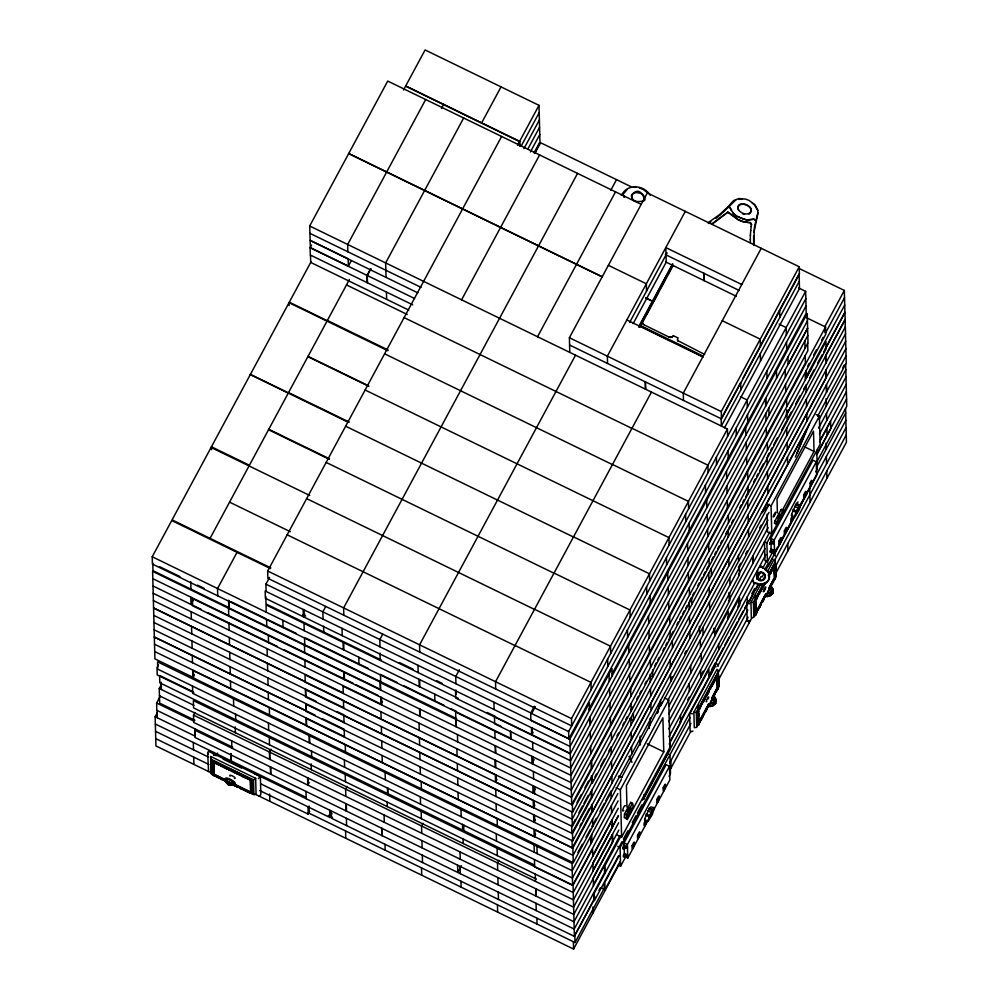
<?xml version="1.0" encoding="UTF-8"?>
<svg xmlns="http://www.w3.org/2000/svg" width="999" height="999" viewBox="0 0 999 999"><rect width="100%" height="100%" fill="white"/><g stroke="black" fill="none" stroke-linecap="round" stroke-linejoin="round"><path stroke-width="1.5" d="M750.324 239.785L750.386 234.99M753.608 235.776L753.671 244.63M798.026 501.885L796.615 503.771M718.231 665.983L717.806 664.46L716.295 663.661L670.067 749.225M775.311 556.031L774.887 554.495L773.376 553.696M750.399 235.302L750.686 230.557M208.566 771.515L207.667 753.134L208.441 751.26L260.377 776.523L260.839 794.367L260.015 795.791L258.704 795.903M214.086 762.299C208.354 761.887 215.871 760.027 215.309 763.348L216.446 763.898L217.582 763.024L217.969 764.635L219.106 765.197L220.242 764.31L220.617 765.933L221.766 766.483L222.902 765.609L223.277 767.22L224.425 767.781L225.549 766.895L225.936 768.518L227.073 769.068L228.209 768.194L228.596 769.804L229.733 770.366L230.869 769.48L231.256 771.103L232.392 771.653L233.529 770.778L233.916 772.389L235.052 772.951L236.189 772.065L236.563 773.688L237.712 774.237L238.848 773.363L239.223 774.974L240.372 775.536L241.496 774.65L241.883 776.273L243.019 776.822L244.156 775.948L244.543 777.559L246.828 777.759L248.339 779.407L249.475 778.533L250.337 780.531M212.3 773.788L212.575 775.087L214.136 775.861L215.272 774.974L216.795 777.147L217.932 776.273L218.306 777.884L220.604 778.084L222.103 779.732C223.464 777.347 223.988 781.817 226.249 780.956M240.372 775.536L241.521 775.174L241.883 776.273M233.229 783.978L234.203 784.315L234.253 785.639L235.402 786.201L236.538 785.326L236.913 786.937L239.211 787.137L240.709 788.785C242.195 787.599 245.866 790.971 247.552 792.107C249.513 792.095 253.247 794.842 252.185 793.169L232.642 783.753L231.268 784.19L232.53 783.728M713.948 682.804C714.972 678.433 712.612 683.366 712.574 685.339C710.426 687.787 708.903 690.197 708.491 692.944C704.195 699.412 699.75 706.805 697.926 713.286M752.984 581.143L752.547 579.907M760.813 566.083L760.726 566.808M765.908 596.228C766.708 591.058 763.748 601.398 761.575 602.572C760.589 606.83 756.93 609.889 756.368 613.973L755.331 615.721L756.343 613.448M771.028 572.852C771.328 570.779 770.803 570.054 771.028 572.852C769.155 573.688 769.605 575.461 768.643 576.373M769.542 587.949C773.438 580.918 771.153 584.89 769.405 589.198M226.536 781.206C226.436 783.054 225.324 779.282 226.536 781.206L210.714 773.376L210.714 756.48L255.669 778.346L256.069 793.793L254.245 794.742L233.329 784.515M750.699 230.869L751.198 226.174M753.933 232.355L757.941 213.199L757.754 209.927L754.769 204.608L749.05 200.399L745.616 199.101L738.785 198.514L733.478 200.699L727.821 207.205L729.957 207.592L731.218 210.552M697.889 712.287L698.551 709.065L699.712 709.228M709.989 704.645L711.675 700.336M713.361 698.701L712.112 699.55M754.857 600.961L762.524 586.5C764.198 585.314 758.503 595.392 757.005 597.09C755.506 600.936 754.295 604.158 754.307 605.444C755.456 608.978 754.008 611.775 755.306 615.197M767.07 594.692L768.755 590.372M779.495 514.123L776.897 518.194M770.441 588.748L769.193 589.585M649 728.471L650.411 718.181M649.188 728.109L650.624 717.794M653.071 809.627L649.375 815.534L648.026 821.453L652.409 814.41L654.357 807.667L653.071 809.627L649.587 807.841L644.892 818.443M799.874 505.132L796.191 511.026L794.829 516.958L799.225 509.915L801.161 503.171L799.874 505.132L796.39 503.334L791.707 513.936M751.211 226.486L751.498 224.388M624.525 813.885L624.238 817.607L626.448 818.805C626.81 814.61 637.886 805.444 630.731 802.347L624.525 813.885L626.348 814.772L626.448 818.805M630.769 809.527C630.993 804.058 625.849 817.744 629.57 812.574M657.467 713.011L659.952 702.659M644.592 199.9C638.648 177.747 619.455 205.956 643.868 200.911M644.617 200.524C647.165 189.373 623.001 190.697 634.615 201.061M737.836 207.767C739.585 201.411 749.637 204.583 751.098 209.765M751.248 210.477C749.5 216.833 739.46 213.661 737.986 208.466M657.604 712.774L660.139 702.334M651.136 806.705L649.8 808.266M693.88 712.237L696.34 712.374L718.169 671.827L718.094 670.167L716.957 669.367L693.88 712.237L694.293 727.672L696.528 727.372L709.09 704.008M768.706 574.038L775.249 561.875L774.65 559.702L774.038 559.403L767.557 571.465M212.362 768.731L212 770.017L213.898 770.241L213.536 771.665L212.025 770.928L212.337 769.779M717.632 688.149C719.305 683.154 717.544 691.42 715.284 692.432C715.434 695.429 710.014 699.6 713.711 697.14M755.781 601.323C754.595 601.211 756.093 601.997 754.982 602.809M775.099 578.433C776.935 572.19 772.976 582.629 772.152 584.652M626.473 811.575L628.895 807.067M757.929 212.575L754.407 227.123L753.696 245.567M212.362 770.691L212.038 771.84L213.948 772.077L213.586 773.488L212.063 772.751L212.325 771.777M644.879 818.718L644.555 820.054L645.054 819.617M791.683 514.21L791.358 515.559L791.87 515.122M215.309 763.348L214.111 762.287M217.969 764.635L217.595 763.548L216.446 763.898M215.659 776.598L215.285 775.499L214.136 775.861M220.617 765.933L220.255 764.834L219.106 765.197M218.306 777.884L217.944 776.797L216.795 777.147M223.277 767.22L222.914 766.133L221.766 766.483M220.966 779.183L220.592 777.572L219.455 778.446M225.936 768.518L225.574 767.419L224.425 767.781M228.596 769.804L228.222 768.718L227.073 769.068M231.256 771.103L230.881 770.004L229.733 770.366M233.916 772.389L233.541 771.303L232.392 771.653M236.563 773.688L236.201 772.589L235.052 772.951M234.253 785.639L233.242 784.502M239.223 774.974L238.861 773.888L237.712 774.237M236.913 786.937L236.551 785.838L235.402 786.201M239.573 788.223L239.186 786.613L238.049 787.487M244.543 777.559L244.168 776.473L243.019 776.822M247.203 778.858L246.815 777.234L245.679 778.121M244.892 790.808L244.505 789.198L243.369 790.072M247.552 792.107L247.165 790.496L246.029 791.37M752.971 580.831L752.784 581.518M762.449 586.438L762.836 588.049M250.2 793.393L249.825 791.782L248.689 792.657M797.027 453.196L806.518 429.657L761.538 513.224L769.355 504.258M212.35 772.689C212.213 774.687 214.473 773.263 214.123 775.324M775.212 514.135C777.709 507.792 771.203 518.606 773.8 516.745M780.681 516.795L781.905 514.822L779.208 520.342L781.305 514.522L778.608 520.054L779.982 518.231M708.166 698.913C710.664 692.582 704.17 703.383 706.768 701.523M717.769 687.437L717.557 673.576L697.077 711.525L697.652 724.824M765.246 588.96C767.744 582.617 761.25 593.418 763.848 591.558M629.932 811.85L630.269 811.063M795.354 457.055L809.59 423.526M212.238 760.451L252.148 779.707L252.235 793.281M211.8 762.712C211.938 761.575 213.049 766.171 213.699 762.936C211.663 765.147 212.375 760.264 211.776 761.8M211.85 764.535C211.925 763.536 213.162 767.919 213.749 764.772C211.676 766.995 212.437 762.025 211.825 763.623M213.324 763.448L213.374 762.512M211.9 766.358C215.484 770.741 213.099 763.711 211.875 765.446M211.95 768.194L213.486 769.842L213.848 768.418L211.95 768.194L212.3 766.77L211.925 767.269M213.374 765.271L213.724 763.86L213.349 764.36M213.424 767.095L213.774 765.684L213.399 766.183M213.461 768.93L213.823 767.507L213.436 768.019M213.511 770.753L213.873 769.33L213.486 769.842M213.561 772.577L213.923 771.153L213.536 771.665M213.611 774.4L213.973 772.989L213.586 773.488M250.374 781.081C250.986 778.721 250.162 781.98 252.073 780.968C253.084 782.392 248.127 780.843 251.885 781.817M250.399 782.379C250.474 781.38 251.711 785.763 252.31 782.617C250.299 784.827 250.974 779.969 250.374 781.468M250.449 784.215C253.883 788.561 251.76 781.605 250.424 783.291M250.499 786.038C254.083 790.421 251.698 783.378 250.474 785.127M251.923 783.116L252.285 781.705L251.898 782.205M250.549 787.861C250.712 786.75 251.723 791.308 252.46 788.136C250.574 790.122 251.061 785.526 250.524 786.95M251.973 784.952L251.948 784.04M250.599 789.685C253.559 792.469 252.535 788.985 250.574 788.773M252.023 786.775L252.372 785.351L251.998 785.863M252.185 793.169L252.547 791.745L250.649 791.508L250.999 790.097L250.624 790.596M252.06 788.598L252.422 787.175L252.048 787.687M252.11 790.421L252.472 789.01L252.085 789.51M252.16 792.257L252.522 790.833L252.135 791.333M774.874 514.86L774.15 516.208M764.909 589.685L764.185 591.021M765.446 595.404L753.608 617.407L751.373 617.719L750.961 602.272L761.063 583.516M351.323 260.652L348.376 266.121L310.402 247.652L309.69 226.011L387.724 81.069L641.296 204.395M412.687 304.807L310.289 255.007L310.102 247.702L311.538 245.017M510.664 731.081L510.851 738.373L152.435 564.073L152.235 556.768L171.728 520.566L270.379 568.543M211.526 449.712L211.438 446.79L311.101 261.688M403.521 90.022L425.099 49.95L538.998 105.345L539.959 141.858L534.078 152.797M425.686 99.538L347.664 244.48L347.852 251.785M210.065 538.349L349.375 279.57M441.483 108.491L443.693 104.383M367.245 282.705L367.045 275.399L370.654 268.694M367.47 282.817L367.282 275.512L370.891 268.806M158.491 664.859L157.03 667.594L157.218 674.899L193.831 692.707M193.182 600.349L190.971 604.445L190.784 597.14M463.661 118.007L385.626 262.937L386.076 277.41M194.892 720.254L159.64 703.109L159.253 688.498L161.426 684.477M237.038 552.322L217.545 588.523L217.732 595.829M232.742 747.24L156.806 710.301L156.618 703.009L160.227 696.303M211.838 773.126L155.919 745.928L155.157 716.72L157.33 712.699M481.543 123.077L501.036 86.876M152.81 578.671L380.619 689.472L380.432 682.167L152.622 571.378L154.907 658.841L192.882 677.31L194.355 674.575M309.69 226.011L727.422 428.996L571.503 718.606L571.69 725.911L267.869 578.321L267.682 571.016L501.623 136.463M253.746 773.226L574.2 929.082L604.607 872.602L604.407 865.296L574 921.765L194.93 737.412L194.73 730.107L573.813 914.472L612.799 842.07L612.599 834.764L573.626 907.167L193.694 722.402L193.506 715.097L194.955 712.412M266.109 591.433L265.909 584.14L269.518 577.434M517.47 145.342L538.998 105.345M521.141 146.166L539.185 112.65M523.938 148.639L539.385 119.955M527.809 149.113L539.572 127.26M530.382 151.985L539.76 134.565M534.502 153.297L540.272 142.57M534.802 153.446L540.584 142.72L631.705 187.038M210.714 756.48L211.001 759.228L253.534 779.907L255.669 778.346M217.62 753.059L216.184 755.744L213.386 754.395M461.563 299.875L539.597 154.932M591.033 761.088L591.233 768.393L571.74 804.595L569.855 739.16L265.172 590.983L265.359 598.289L303.334 616.758L304.795 614.048M325.749 606.468L322.864 611.838L323.052 619.13M577.559 173.401L343.619 607.941L343.806 615.247M269.63 759.327L269.443 752.022L270.891 749.337M269.88 759.44L269.68 752.135L271.129 749.462M260.377 776.523L258.254 778.671M610.739 190.372L616.52 179.645M537.499 336.8L615.534 191.858M382.704 634.165L379.82 639.535L380.007 646.84M309.24 782.417L307.792 785.089L307.605 777.796M259.665 790.534L308.192 814.135L309.64 811.45M569.767 352.322L569.393 337.724L647.352 192.919L799.225 266.77L799.412 274.076L721.453 418.881L569.58 345.017M153.197 593.281L381.006 704.07L382.455 701.398M575.474 355.269L419.555 644.879L419.742 652.185M260.839 783.89L329.87 817.469L332.03 813.448M347.065 786.388L345.617 789.073L345.816 796.378M685.314 211.376L607.355 356.181L607.554 363.486M629.607 322.502L667.12 252.834M633.116 323.664L666.208 262.188L665.821 247.577L741.758 284.515M638.823 326.586L672.689 263.674M638.836 327.11L671.965 265.559M639.685 326.623L644.043 318.531M645.491 315.821L650.586 306.381M652.772 302.322L657.854 292.869M660.039 288.823L665.122 279.37M666.583 276.673L670.941 268.569M639.697 327.148L641.882 323.102M646.241 314.997L649.874 308.241M652.784 302.847L657.866 293.394M642.694 322.165L673.314 265.172M459.365 669.755L455.756 676.46L455.944 683.766M672.552 336.675L673.089 335.564L678.146 338.024L677.609 339.136M495.492 681.805L651.485 392.058M423.002 823.313L421.553 825.998L421.753 833.303M761.25 248.314L683.291 393.119L683.491 400.412M805.831 298.664L568.831 738.873L530.869 720.404L530.681 713.099L534.353 706.268M535.302 706.68L531.693 713.386L265.909 584.14M496.99 779.445L495.554 782.13L495.367 774.824L343.481 700.973M461.376 865.746L457.767 872.452L457.579 865.146M455.532 690.771L455.719 698.076L531.655 735.002L533.104 732.329M721.453 418.881L721.266 411.576L799.225 266.77M534.128 759.59L531.967 763.611L531.768 756.305M721.877 417.395L740.646 382.53L740.833 389.835M742.844 378.434L799.113 273.926L799.487 288.536L724.475 427.884M799.3 281.231L721.34 426.036L721.153 418.731M535.202 788.96L533.029 792.981L532.842 785.676M498.938 860.251L497.49 862.924L497.689 870.229M568.831 738.873L568.643 731.568L805.644 291.358L798.651 287.962M569.855 739.16L589.348 702.959L589.535 710.264M533.416 807.754L533.229 800.449L305.419 689.66L305.607 696.965L533.416 807.754L534.865 805.082M588.661 709.702L806.018 305.969M612.05 673.913L806.218 313.274L805.644 291.358M535.239 819.505L533.791 822.189L533.603 814.884M807.417 320.866L570.591 760.763L494.655 723.838L494.468 716.533L570.404 753.458M807.542 328.296L570.779 768.069L455.644 712.075L456.019 726.685M807.592 328.321L788.099 364.523L787.936 357.055M591.545 804.432L591.733 811.725L572.24 847.926L306.169 718.531L306.356 725.836L534.178 836.625L535.614 833.94M807.816 335.464L570.978 775.374L380.194 682.592L380.394 689.897M798.763 268.281L844.33 290.434L824.837 326.636L824.999 332.48M806.568 317.744L825.549 326.985L591.67 761.4L591.87 768.693M807.754 366.046L809.215 363.311M813.636 355.12L816.57 349.65M821.727 340.085L823.188 337.362M825.399 333.254L844.517 297.739M572.377 804.894L305.032 674.887L305.219 682.192L572.564 812.199L572.377 804.894L825.736 334.29L825.549 326.985M573.376 809.215L571.928 811.9L572.315 826.498L343.868 715.409M576.985 802.509L581.318 794.467M584.927 787.761L588.536 781.056M806.468 376.086L844.717 305.045M572.564 812.199L825.936 341.596L826.123 348.888L592.245 783.303L592.057 775.998M825.411 348.551L844.904 312.35L844.33 290.434M593.443 779.582L572.127 819.192L496.178 782.267L495.991 774.962M594.917 776.847L596.391 774.113M600.799 765.921L604.482 759.09M608.891 750.898L610.364 748.164M616.982 735.863L618.456 733.141M622.864 724.937L624.338 722.202M625.811 719.48L627.285 716.745M630.956 709.914L632.429 707.18M636.838 698.988L638.311 696.253M639.785 693.518L641.258 690.784M644.929 683.953L646.403 681.231M654.832 665.571L656.293 662.849M657.767 660.114L659.24 657.379M662.911 650.549L664.385 647.814M665.858 645.079L667.332 642.357M668.806 639.622L670.267 636.887M671.74 634.153L673.214 631.418M676.885 624.6L678.358 621.865M679.832 619.13L681.306 616.395M682.779 613.661L684.24 610.938M685.714 608.204L687.187 605.469M689.797 600.624L691.271 597.889M692.732 595.167L694.205 592.432M697.889 585.601L699.35 582.867M700.823 580.132L702.297 577.397M703.771 574.675L705.244 571.94M706.705 569.205L708.179 566.47M711.862 559.64L713.323 556.918M714.797 554.183L716.271 551.448M717.744 548.713L719.218 545.978M720.679 543.256L722.152 540.521M725.836 533.691L727.297 530.956M728.771 528.221L730.244 525.486M731.718 522.764L733.191 520.029M739.809 507.729L741.27 504.994M742.744 502.272L744.218 499.537M745.691 496.803L749.362 489.972M753.783 481.78L755.244 479.045M756.718 476.311L758.191 473.576M759.665 470.854L763.336 464.023M767.756 455.819L769.218 453.084M770.691 450.362L772.165 447.627M773.638 444.892L777.309 438.062M781.73 429.87L786.138 421.665M787.612 418.943L791.283 412.112M795.704 403.908L800.112 395.716M803.795 388.886L805.256 386.151M809.677 377.959L814.085 369.755M817.769 362.924L822.177 354.732M823.651 351.998L844.979 312.387L845.166 319.692L572.315 826.498M575.287 819.492L571.678 826.198L571.865 833.491L591.358 797.302L591.208 791.458M578.896 812.786L582.504 806.081M583.953 803.396L588.274 795.354M572.502 833.628L305.794 704.095L305.981 711.4L572.689 840.933L572.502 833.628L845.354 326.823L845.541 334.116M573.501 837.949L572.052 840.634L572.24 847.926M579.994 825.873L581.443 823.201M582.879 820.516L589.373 808.453M572.689 840.933L845.466 333.916L846.24 363.124L817.632 416.258M845.928 348.551L573.064 855.369L193.381 670.716L193.569 678.021L573.264 862.674L572.877 848.064L845.728 341.258M670.741 679.595L672.215 676.86M684.715 653.633L686.188 650.898M534.453 859.565L534.64 866.87L572.614 885.326L572.04 863.423L573.513 860.688M577.922 852.497L582.33 844.292M586.013 837.462L590.421 829.27M591.895 826.535L596.303 818.343M599.987 811.513L604.395 803.308M605.869 800.586L610.277 792.382M573.264 862.674L846.041 355.831M621.241 778.184L662.25 702.01M768.331 505.969L660.639 706.018L660.489 700.174M842.731 367.807L844.167 365.135M621.303 779.57L572.227 870.728L157.755 669.155L157.555 661.85L572.04 863.423M767.07 514.21L767.532 532.005L771.79 534.065L771.053 505.894L819.38 416.121L816.195 414.573M738.411 567.37L740.621 563.286M745.754 553.746L747.227 551.011M759.702 527.847L761.163 525.112M667.782 700.399L768.98 512.437M819.018 419.505L845.803 369.755M617.894 793.568L572.415 878.034L192.732 693.381L192.545 686.076M617.357 835.089L621.615 837.162L620.367 789.784L668.706 699.999L664.447 697.926M738.548 574.787L767.969 520.154M668.831 706.118L739.46 574.924L739.272 567.619M818.493 428.146L845.991 377.06M572.614 885.326L618.081 800.873M331.193 810.901L331.393 818.206L574.388 936.375L573.051 885.251L592.544 849.05L592.732 856.355M728.533 601.048L768.056 527.647M668.793 713.86L729.832 600.474L729.645 593.169M819.417 434.078L846.19 384.365M592.669 855.731L618.231 808.266M774.962 521.003L781.181 509.465L783.004 510.352A7.855 1.149 -64.1 0 1 783.066 512.749L776.847 524.288L775.037 523.401A7.855 1.149 -64.1 0 1 774.962 521.003L776.785 521.89A7.855 1.149 -64.1 0 0 776.847 524.288M714.747 634.303L769.879 531.918M782.654 509.727L814.035 451.448L813.511 431.206L777.022 498.976L777.384 512.986M668.706 721.665L728.134 611.288L728.321 618.581M819.754 441.121L846.378 391.67M592.857 863.036L618.418 815.571M819.592 441.845L830.581 421.441L830.768 428.746L816.857 454.595M618.468 815.783L611.987 827.834L611.9 824.912M776.785 521.89L783.004 510.352M766.895 543.019L764.472 541.845L764.959 560.626L767.394 561.8L766.895 543.019L820.129 444.293L819.38 416.121M727.472 618.344L764.984 548.651M769.767 544.218L770.928 540.696L774.3 543.618L769.767 544.218L770.966 541.995L770.866 538.399L812.961 460.202L816.308 461.825L816.658 475.387L799.675 506.943M668.893 728.97L739.547 597.727L739.747 605.032L668.955 736.713M816.645 454.545L846.565 398.963M593.781 868.993L618.656 822.789M687.724 699.824L689.198 697.09M701.698 673.863L703.171 671.128M737.737 606.93L765.908 554.595M626.348 814.772L632.554 803.233M771.216 551.96L774.562 553.583L774.213 540.022L816.308 461.825M816.832 461.85L846.765 406.268L845.654 363.911M593.244 877.646L618.843 830.094M774.525 552.21L770.192 552.447L771.141 548.938L770.991 543.381M816.695 466.845L845.703 412.962M626.972 807.229L626.41 785.564L662.899 717.794L663.786 751.847L627.297 819.617L627.185 814.972M679.832 722.152L754.844 582.804M756.83 579.133L760.726 571.878M762.712 568.206L766.62 560.951M593.431 884.952L619.717 836.126M669.143 744.018L680.694 722.564L680.494 715.259M767.394 561.8L772.527 552.272M815.821 471.853L817.282 469.13L816.795 450.349M621.028 835.838L604.857 865.896L605.044 873.201M748.151 600.536L746.715 603.221L749.575 603.833M751.76 593.856L754.632 588.498M759.677 579.133L761.126 576.448M765.446 568.419L768.331 563.061M715.296 662.849L711.613 669.68L711.688 672.602M716.758 660.114L723.388 647.814M724.849 645.092L729.27 636.887M730.744 634.153L737.362 621.865M738.823 619.13L743.244 610.938M744.717 608.204L746.178 605.469M773.676 554.408L777.347 547.577M778.82 544.855L791.32 521.628M800.886 503.871L805.294 495.666M806.767 492.944L845.891 420.267L845.579 408.579M621.615 837.162L669.942 747.377L668.706 699.999M774.562 553.583L795.241 515.172M709.215 675.237L747.452 604.195L747.264 596.89M748.189 602.834L757.754 585.064M762.162 576.873L763.636 574.138M765.846 570.042L797.227 511.763M798.663 509.09L807.292 493.056M748.738 602.36L753.77 593.006M755.207 590.334L758.091 584.977M768.169 566.258L772.489 558.229M642.607 800.012L667.557 753.671L669.979 754.857L670.479 773.638L669.005 776.36M644.592 797.027L670.079 749.675L669.879 741.92L708.865 669.517L709.053 676.822M690.746 711.887L714.497 667.757M621.952 841.782L594.13 893.468L594.318 900.773L618.518 855.831M623.426 839.048L627.847 830.856M632.255 822.652L635.926 815.821M637.399 813.086L641.82 804.894M763.224 579.495L765.384 575.486M754.357 597.764L755.831 595.029M618.156 865.122L620.579 866.308L620.092 847.527L690.034 717.419M717.694 666.046L747.839 610.039M774.6 560.352L846.053 427.622M627.497 848.126L622.951 848.713L624.05 842.894L666.158 764.697L669.492 766.32L669.854 779.894L652.859 811.438M750.961 602.272L753.421 602.422L763.611 583.491M763.973 583.241L754.108 601.698L754.732 614.872M768.418 575.012L774.637 563.623L774.999 577.01M595.279 897.214L574.812 935.226L575.012 942.532L308.291 812.824M598.938 890.434L600.399 887.711M697.29 707.729L698.751 704.994M768.406 575.561L770.616 571.465M772.09 568.731L773.863 565.596L774.2 577.934L768.743 588.299M574.388 936.375L593.881 900.174L593.693 892.881M756.792 599.275C754.695 597.777 755.744 603.396 755.032 604.632M756.78 598.751L756.992 596.578L758.154 596.74M758.141 596.216L758.366 594.043L759.527 594.205M759.515 593.681L759.727 591.508L760.888 591.67M760.876 591.146L761.088 588.973L762.249 589.135M762.237 588.611L762.824 587.524M763.598 586.076C764.497 582.305 764.535 583.653 763.611 586.6M764.972 583.541L765.546 582.467M769.068 576.46L769.28 573.763L770.441 573.938M770.429 573.414L771.003 572.327M771.79 570.879C772.677 567.095 772.714 568.443 771.802 571.403M773.151 568.344C774.05 564.56 774.075 565.909 773.164 568.868M774.512 565.809L775.549 564.06L774.55 566.296M764.984 584.065L765.384 582.867M619.255 855.494L604.82 882.317L605.007 889.622L602.297 888.298M622.951 848.713L624.15 846.503M755.007 603.721L755.781 601.885M775.099 577.897C774.525 572.789 773.476 569.967 775.574 564.585M669.73 762.799L690.958 723.363M713.536 681.418L697.864 710.601L698.189 723.726C696.865 722.926 698.164 727.672 699.288 723.938C699.063 721.141 699.587 721.865 699.288 723.938M715.009 678.696L716.783 675.549L717.12 687.899L711.663 698.251M717.881 673.351L748.064 617.307M755.019 604.245L755.806 602.797M774.537 568.119L846.24 434.927M774.837 567.857C776.847 566.346 773.9 565.297 775.586 565.097M755.044 605.157C757.279 604.532 753.933 602.534 755.818 603.184M774.849 568.381C777.072 567.757 773.738 565.759 775.611 566.408M755.057 605.544L755.831 603.708M774.862 568.768L775.624 566.933M699.7 708.716L699.912 706.53L701.086 706.705M701.061 706.181L701.286 703.995L702.447 704.17M702.434 703.646L702.647 701.46L703.808 701.635M703.796 701.111L704.008 698.925L705.169 699.1M705.157 698.576L705.369 696.39L706.543 696.565M706.518 696.041L706.743 693.868L707.904 694.03M707.891 693.506L708.478 692.419M709.265 691.495L709.465 688.798L710.626 688.96M710.614 688.436L710.826 686.263L712 686.425M711.975 685.901L712.2 683.728L713.361 683.89M713.348 683.366L713.935 682.28M714.71 680.831C715.596 677.06 715.634 678.408 714.722 681.355M716.071 678.309C717.781 672.976 717.619 681.031 717.12 681.306C718.169 684.015 716.758 684.989 718.019 687.861M717.432 675.774L718.468 674.025L717.02 676.198M755.069 606.068C757.354 605.456 753.895 603.433 755.843 604.095M774.874 569.293C777.097 568.668 773.763 566.67 775.636 567.32M716.083 678.821L716.995 676.211M755.082 606.455L755.856 604.62M774.887 569.68L775.649 567.844M755.094 606.98L755.881 605.531L755.107 604.907M774.899 570.204C777.185 569.58 773.726 567.569 775.661 568.231M624.412 856.455L627.747 858.079L627.397 844.517L669.492 766.32M698.701 711.837C696.315 716.57 698.488 711.001 698.701 711.313M717.732 676.897C720.079 676.173 716.62 673.863 718.493 674.537M755.107 607.38L755.881 605.531M774.912 570.591L775.674 568.756M755.119 607.892L755.893 606.443L755.244 605.993M774.924 571.116C777.21 570.491 773.738 568.481 775.686 569.143M575.012 942.532L604.245 888.236L604.17 885.314M717.744 677.422L718.506 675.062M755.132 608.291L755.893 606.443M774.937 571.503L775.699 569.667M698.738 713.149C696.241 716.483 698.201 713.348 698.726 712.762M717.757 677.821L718.531 675.973M717.769 678.333C720.054 677.722 716.595 675.699 718.531 676.373M755.144 608.803L755.918 607.367L755.256 606.905M774.949 572.027C777.197 571.416 773.813 569.38 775.711 570.054M698.763 714.06C696.266 717.382 698.226 714.285 698.751 713.673M717.781 678.733L718.556 676.885M755.157 609.203L755.918 607.367M774.949 572.415L775.724 570.579M717.794 679.245C720.042 678.633 716.67 676.598 718.556 677.285M755.169 609.727L755.406 607.941M774.974 572.939C777.259 572.327 773.788 570.304 775.736 570.966M627.722 856.717L623.376 856.942L624.338 853.446L624.188 847.889M698.788 714.972C696.353 718.368 698.251 715.122 698.776 714.585M717.806 679.645L718.568 677.797M755.182 610.114L755.943 608.279M774.974 573.339L775.748 571.49M605.007 889.622L620.167 861.463M717.819 680.169C720.067 679.557 716.695 677.522 718.581 678.196M755.194 610.639L755.431 608.853M774.987 573.851L775.773 572.402L775.112 571.952M698.801 715.883C696.315 719.292 698.351 716.058 698.801 715.496M717.831 680.556L718.593 678.721M755.207 611.026L755.968 609.19M774.999 574.25L775.773 572.402M254.645 793.943L573.576 949.05L618.806 865.034M669.555 770.778L690.883 731.156M717.844 681.081L751.922 617.782M755.219 611.55L755.619 609.877M775.012 574.762L846.428 442.232L845.866 420.329M698.825 716.408C695.691 718.805 699.25 719.043 698.101 716.77M717.856 681.468C720.391 680.744 716.683 678.446 718.606 679.108M755.232 611.937L755.993 610.102M775.024 575.162C777.572 574.437 773.85 572.127 775.786 572.802M755.244 612.462L755.818 610.913M775.037 575.686C777.272 575.062 773.925 573.064 775.811 573.713M717.869 681.992C720.092 681.368 716.758 679.37 718.631 680.019M755.244 612.849L756.018 611.013M775.049 576.073L775.823 574.238M698.838 717.319C695.891 719.567 698.988 720.079 698.201 717.781M717.881 682.379L718.643 680.544M755.494 612.899L765.796 593.756M717.894 682.904C720.117 682.28 716.783 680.282 718.656 680.931M755.269 613.761L755.656 611.7M775.074 576.985L775.311 574.812M698.875 718.631C696.453 722.04 698.338 718.756 698.863 718.231M717.906 683.291L718.668 681.455M755.694 613.523L765.821 594.28M769.517 587.412L773.95 579.17M717.919 683.816C720.204 683.191 716.733 681.181 718.681 681.842M769.817 587.287L774.175 579.183M775.087 577.509L775.848 575.149M698.9 719.542C696.403 722.864 698.376 719.755 698.888 719.143M717.919 684.203L718.693 682.367M755.294 614.672L755.681 612.624M717.944 684.727L718.718 683.279L717.981 682.092M757.142 612.524L757.342 609.827L758.503 609.989M758.491 609.465L758.703 607.292L759.864 607.454M759.852 606.93L760.077 604.757L761.238 604.919M761.226 604.395L761.438 602.222L762.599 602.385M762.587 601.86L762.799 599.687L763.96 599.85M763.948 599.338L764.16 597.152L765.321 597.315M765.309 596.803L765.896 595.716M772.14 584.128L772.352 581.942L773.513 582.117M773.501 581.593L773.713 579.42L774.862 579.058M698.925 720.454C696.428 723.776 698.401 720.666 698.913 720.054M717.944 685.114C720.504 684.415 716.758 682.067 718.706 682.754M620.579 866.308L625.724 856.767M717.956 685.639C720.204 685.027 716.832 682.991 718.731 683.666M774.874 579.582L775.886 576.972M698.938 720.978C699.637 722.914 696.241 722.364 698.189 723.338M717.969 686.038L718.743 684.19M698.413 722.864L708.716 703.721M698.189 723.726C700.536 722.989 697.077 720.691 698.95 721.365M717.994 686.95C720.366 686.226 716.857 683.89 718.756 684.59M698.388 723.451L708.741 704.233M711.7 698.738L716.87 689.135M712 698.601L718.768 685.102M698.214 724.637C700.174 723.114 697.364 722.115 698.963 721.89M698.226 725.162L699.275 723.401M700.049 721.965C700.936 718.181 700.973 719.53 700.062 722.489M701.41 719.43C702.309 715.646 702.334 717.007 701.423 719.954M702.772 716.895C703.671 713.111 703.708 714.472 702.796 717.419M704.145 714.36C705.032 710.576 705.069 711.937 704.158 714.884M705.506 711.825C706.393 708.054 706.43 709.402 705.519 712.349M706.867 709.29C707.767 705.519 707.791 706.867 706.88 709.814M708.229 706.755C709.128 702.984 709.165 704.332 708.254 707.28M712.324 699.163L712.911 698.076M713.686 696.628L713.91 694.442L715.072 694.605M715.059 694.093L715.272 691.907L716.433 692.082M716.42 691.558L716.633 689.372L717.781 689.01M717.794 689.547L718.818 686.937M627.747 858.079L648.426 819.667M250.649 791.508L251.024 791.008L250.187 792.869M652.384 807.704L652.871 807.067M792.707 515.372C788.523 520.841 792.519 525.162 792.869 516.321M645.891 819.867C641.745 825.049 645.641 829.832 646.053 820.828M222.103 779.732L223.252 779.382L223.626 780.469M224.763 781.031L225.25 780.107L226.224 780.431M228.883 784.665L229.583 784.914A6.056 1.648 -46.6 0 0 230.307 784.789L230.619 784.789A6.056 5.769 -49.9 0 0 232.33 784.902L232.867 784.727M240.709 788.785L241.858 788.423L242.233 789.522M248.339 779.407L249.488 779.058L249.9 780.182M623.738 810.539C621.178 813.236 624.1 804.22 625.461 805.731M698.101 723.226L699 723.189M627.135 189.523L622.714 194.743M672.552 336.576L671.166 337.512L669.118 337.125L644.318 324.962M750.024 621.053L748.726 621.753L747.177 621.066L746.753 604.707M692.944 731.018L691.645 731.718L690.097 731.018L689.635 713.186L692.494 713.798M621.465 195.404C627.047 183.354 644.118 184.678 650.312 195.404M698.139 723.251L699.05 723.701M714.422 703.733L713.773 704.27M719.48 215.622L735.851 199.912M760.601 566.982L759.29 567.382M715.933 218.381L718.306 216.546M714.36 704.42L715.646 701.872L714.273 704.557A6.056 5.145 83.5 0 1 713.011 705.444L711.55 705.918A7.055 4.845 -31.6 0 1 710.289 706.355A7.005 6.481 -74.5 0 0 711.975 706.043L713.186 705.544L712.374 705.868A6.056 5.857 -17.7 0 0 713.81 704.869L713.798 704.807A6.056 3.909 -6.8 0 1 712.374 705.544A7.055 4.52 78.1 0 1 711.8 705.581M749.125 214.098C758.778 206.044 733.678 197.665 738.611 210.452M708.328 222.577L719.455 214.673L728.346 206.681L729.944 207.28L733.303 213.424L736.163 215.971M708.353 223.514L710.938 221.853M711.725 224.063L727.896 211.95L738.486 219.743L743.069 221.491L750.399 222.59L751.51 224.7M711.725 224.375L727.896 212.263L738.486 220.067L743.081 221.803L750.411 222.902L751.51 224.151M621.453 195.092L623.326 195.255L624.275 197.003M770.391 594.892L770.204 594.979A7.005 3.909 -5.2 0 1 768.593 595.566A7.055 4.52 78.1 0 0 769.492 595.629L770.092 595.479A6.056 5.145 83.5 0 0 771.353 594.592L772.726 591.908L771.44 594.467A6.056 2.11 9.4 0 1 770.791 594.767M621.703 195.267L622.677 195.242M753.758 219.343L747.19 220.167L737.299 216.658M671.753 337.25L669.105 337.025M713.448 704.819L713.124 704.944A7.005 3.909 -5.2 0 1 711.912 705.406M769.73 542.907L774.262 542.32L770.928 540.696M769.742 543.493L774.287 542.907M622.926 847.414L627.459 846.815L624.113 845.191M622.939 848.001L627.472 847.402M230.607 784.727L230.632 784.864A6.056 3.984 -19 0 0 232.317 784.577L233.179 784.427A7.055 4.558 5.7 0 0 234.403 784.103A7.005 6.768 20.2 0 1 232.755 784.814M770.142 550.799L774.487 550.574L771.141 548.938M770.167 551.623L774.5 551.386M623.339 855.306L627.672 855.069L624.338 853.446M623.351 856.118L627.697 855.893M633.553 187.325L635.776 187.275M738.798 199.138L742.132 199.076M618.418 776.535L622.29 777.222M618.618 776.161L622.427 776.96M753.446 582.192L757.042 583.329A8.541 8.129 -1.5 0 0 768.531 579.77A8.541 8.129 -1.5 0 0 764.822 568.843L760.551 565.834M753.471 582.817L757.055 583.953A8.541 8.129 -1.5 0 0 768.543 580.394A8.541 8.129 -1.5 0 0 764.847 569.467M757.13 612L755.981 612.362L756.368 613.973M709.253 690.971L708.104 691.333L708.491 692.944M742.569 213.761L744.292 214.36M639.273 187.924L642.707 189.223M704.033 354.008L704.72 354.37M756.081 613.236L755.556 613.411M250.549 791.957L250.737 779.582L213.786 761.663L214.111 774.088L225.737 779.882M774.774 566.046L774.038 565.921L774.812 566.945M405.731 85.926L519.63 141.321L519.742 145.704M405.606 86.151L519.505 141.546L519.63 145.929M665.322 254.545L739.198 290.472M665.521 261.85L736.251 296.253M779.158 324.163L786.151 327.56L786.338 334.865M608.366 265.322L646.341 283.778L646.528 291.084M722.277 320.716L760.239 339.173L760.439 346.478M348.738 153.471L602.322 276.798M645.716 297.902L652.484 301.198L645.641 298.027M348.663 153.609L602.247 276.923M677.709 340.584L704.033 354.108M703.184 356.131L639.572 325.125M703.196 356.768L639.585 325.749M626.848 319.98L702.784 356.918M740.384 396.665L747.165 399.962L747.364 407.267M804.357 446.74L814.035 451.448M569.393 337.724L721.266 411.576M309.877 233.316L421.079 287.387M310.214 240.347L348.189 258.816L348.376 266.121M310.14 240.484L417.832 292.857M310.102 247.702L367.045 275.399M367.282 275.512L414.51 298.476M408.741 310.09L310.701 262.425L310.514 255.12M346.491 284.94L407.242 314.485M795.579 504.595L798.775 506.156M794.767 506.343L797.951 507.892M631.992 428.259L707.929 465.197L708.116 472.502M404.108 317.607L631.917 428.396M793.006 509.478L796.191 511.026M792.619 510.664L795.803 512.225M767.856 504.345L771.053 505.894M327.372 320.454L388.124 350M289.285 302.222L327.247 320.679M387.749 350.686L289.036 302.672L289.111 305.594M770.866 538.399L774.213 540.022M612.499 464.46L688.436 501.398L688.623 508.703M384.615 353.808L612.424 464.597M308.042 356.368L368.781 385.914M307.879 356.655L368.631 386.201M365.122 390.01L668.943 537.599L669.143 544.905M288.549 392.57L349.3 422.115M250.424 374.388L288.386 392.857M250.299 374.625L347.64 421.953M573.526 536.863L649.462 573.801L649.65 581.106M345.642 426.211L573.451 537M268.781 429.283L329.533 458.828M268.531 429.745L329.283 459.29M554.033 573.064L629.969 610.002L630.157 617.307M326.149 462.412L553.958 573.201M715.222 666.42L716.133 666.857M211.438 446.79L249.413 465.259M309.79 495.492L211.076 447.477L172.09 519.88L270.816 567.894M534.54 609.265L610.476 646.203L610.676 653.508M306.656 498.613L534.465 609.402M650.099 675.661L652.809 676.972L652.622 669.68M229.558 502.147L290.309 531.693M515.047 645.466L590.996 682.404L591.183 689.71M287.163 534.815L514.985 645.604M629.445 718.506L633.516 720.479L633.316 713.174M647.202 743.78L663.786 751.847M267.682 571.016L571.503 718.606M530.681 713.099L568.643 731.568M302.934 614.697L305.694 616.033M399.325 662.499L413.124 669.218M436.6 680.631L442.12 683.316M381.456 660.102L266.034 603.958L265.834 596.653M458.291 698.401L266.046 604.907L266.246 612.212M487.287 712.499L495.566 716.52M152.235 556.768L500.998 726.373M616.121 787.712L620.367 789.784M159.578 566.683L179.92 576.573M197.552 585.152L204.333 588.448M231.331 601.86L265.222 618.344M267.932 619.667L296.416 633.516M305.931 638.149L368.057 668.356M381.868 675.074L397.053 682.467M403.958 685.814L443.993 705.294M450.899 708.653L456.431 711.338M648.776 809.103L651.96 810.651M647.951 810.838L651.148 812.399M456.618 718.643L228.808 607.842L228.609 600.549M646.191 813.973L649.375 815.534M645.804 815.172L648.988 816.72M153.009 585.976L201.323 609.477M208.229 612.837L277.26 646.415M284.166 649.775L353.196 683.341M355.969 684.69L378.059 695.429M343.094 686.188L571.553 797.289L805.419 362.874L805.231 355.569M153.384 600.586L343.231 692.919M153.584 607.892L305.457 681.755M153.584 608.066L343.431 700.386L343.681 708.279M624.05 842.894L627.397 844.517M153.771 615.372L343.619 707.692M617.657 846.34L620.092 847.527M153.958 622.502L316.196 701.398M336.9 711.463L343.806 714.822L344.056 722.702M154.146 629.807L343.993 722.127M154.333 636.937L315.185 715.159M322.09 718.518L344.18 729.258L344.43 737.137M154.345 637.112L306.218 710.963M154.533 644.243L344.368 736.563M572.877 848.064L534.915 829.607L535.102 836.912M154.72 651.548L306.593 725.399L306.406 718.094M192.732 691.608L159.603 675.486L159.79 682.792L387.6 793.581L387.45 787.736M534.44 864.997L387.899 793.73L387.749 787.886M573.051 885.251L193.369 700.599L193.556 707.904L573.239 892.557L612.225 820.154L612.412 827.459L573.438 899.862L269.68 752.135M159.253 688.498L193.943 705.369M159.44 695.804L536.376 879.12M193.506 715.097L269.443 752.022M156.618 703.009L193.893 721.128M155.157 716.72L195.267 736.226L195.08 728.92M155.345 724.025L305.619 797.102M223.202 759.165L241.433 768.044M155.544 731.33L208.629 757.142M328.371 815.371L332.505 817.394M215.297 762.824L216.433 763.373M217.957 764.11L219.093 764.672M220.604 765.409L221.753 765.958M223.264 766.695L224.4 767.257M225.924 767.994L227.06 768.543M228.584 769.28L229.72 769.842M231.244 770.579L232.38 771.128M233.903 771.865L235.04 772.427M236.551 773.164L237.7 773.713M239.211 774.45L240.347 775.012M241.87 775.748L243.007 776.298M244.53 777.035L245.667 777.597M247.19 778.333L248.326 778.883M249.85 779.62L251.873 781.293M211.788 762.312L213.311 763.061M211.813 763.236L213.336 763.973M250.399 781.992L251.91 782.729M211.838 764.148L213.361 764.884M250.412 782.904L251.935 783.641M211.863 765.059L213.386 765.796M250.437 783.815L251.96 784.552M155.732 738.623L208.891 764.485M211.888 765.971L213.411 766.708M250.462 784.727L251.985 785.464M211.913 766.882L213.436 767.619M250.487 785.639L252.01 786.388M211.938 767.794L213.461 768.531M250.512 786.563L252.035 787.299M211.963 768.706L213.474 769.442M250.537 787.474L252.06 788.211M211.988 769.617L213.499 770.366M250.562 788.386L252.085 789.123M212.013 770.541L213.524 771.278M250.587 789.297L252.098 790.034M212.038 771.453L213.549 772.19M250.612 790.209L252.123 790.946M212.063 772.364L213.574 773.101M250.637 791.121L252.148 791.857M212.075 773.276L213.599 774.013M234.003 783.903L252.173 792.769M214.585 774.974L225.699 780.381M215.634 776.073L216.783 776.623M218.294 777.372L219.443 777.921M220.954 778.658L222.09 779.208M223.614 779.957L224.75 780.506M234.241 785.127L235.389 785.676M236.9 786.413L238.037 786.962M239.56 787.712L240.697 788.261M242.22 788.998L243.356 789.547M244.88 790.296L246.016 790.846M247.54 791.583L248.676 792.132M226.286 781.767L227.422 782.317M754.794 219.53L755.656 220.479M643.743 189.86L648.426 193.431M623.026 195.379L624.288 197.315M643.693 324.588L644.318 325.075M717.969 685.102L718.556 686.438L718.169 671.827M761.775 567.357L762.649 567.956M630.731 802.347L631.268 803.471M752.185 202.909L754.782 205.232L757.766 210.552M733.291 213.112L736.151 215.659L743.343 219.143L747.177 219.855L754.083 219.018L755.681 220.754M227.385 783.653L227.635 783.928A6.056 3.621 -23.7 0 1 227.447 783.728M678.096 341.208L677.497 340.035M642.794 323.601L643.169 324.225M208.117 754.295L207.667 753.134M775.574 575.536L775.636 576.473L775.249 561.875M752.859 580.219L752.996 580.943M225.474 780.669L225.824 781.418A6.056 4.745 56.8 0 0 226.736 782.904L226.736 782.904A6.056 5.007 -71.6 0 1 225.824 781.742L225.649 781.355A7.005 6.431 75.7 0 1 225.15 779.595A7.055 4.908 31.2 0 0 225.474 780.669M629.17 756.543L631.243 761.45M629.382 756.156L631.955 762.312M642.794 323.713L642.544 322.527M677.459 339.51L677.497 340.147M750.311 239.473L750.411 242.819M845.279 326.785L845.092 319.48L825.599 355.681L825.798 362.987M825.674 355.894L825.873 363.186M826.061 370.317L826.248 377.622L592.37 812.037L592.182 804.732M826.623 392.058L826.435 384.752L826.548 392.033M825.986 370.117L826.173 377.422M826.123 398.651L826.31 405.956M826.51 413.261L826.697 420.567M826.885 427.872L827.085 435.164M826.061 443.319L826.21 449.163M826.373 456.531L826.56 463.823M826.747 471.128L826.947 478.434M811.588 368.231L805.968 378.246L805.868 374.488L805.244 375.649L805.344 379.82M807.667 343.394L807.854 350.699L571.353 789.984L192.582 605.781L192.395 598.476L571.166 782.679L808.004 342.769L807.229 313.561L570.242 753.77L532.267 735.301L532.08 727.996M809.702 487.475L810.089 502.085M806.255 370.492L806.443 377.797M804.844 340.959L805.044 348.264M805.993 384.79L806.193 392.095M806.38 399.225L806.568 406.518M806.755 413.661L806.942 420.954M792.569 403.571L786.937 413.574L786.837 409.815L786.325 415.147M786.538 342.17L786.725 349.475M786.575 399.388L786.762 406.693M786.95 413.998L787.137 421.291M785.164 369.855L785.364 377.16M785.551 384.465L785.738 391.77M786.7 428.296L786.887 435.589M787.075 442.719L787.262 450.025M787.449 457.155L787.649 464.46M787.774 543.531L787.961 550.836M779.62 310.127L779.807 317.432M776.435 370.754L776.623 378.059M768.83 407.867L769.018 415.172M766.845 371.066L767.045 378.371M767.269 442.894L767.457 450.187M765.721 398.326L765.908 405.631M765.484 398.751L765.684 406.056M765.871 413.361L766.058 420.666M766.258 427.972L766.445 435.277M767.02 457.192L767.207 464.498M767.394 471.628L767.582 478.921M767.769 486.051L767.969 493.356M760.326 353.634L760.514 360.939M757.592 570.042L757.791 577.347M753.009 563.236L752.821 555.931L752.996 563.274M753.421 602.422L753.808 617.02M747.552 414.573L747.739 421.878M747.589 471.79L747.776 479.095M747.976 486.388L748.164 493.693M746.191 442.257L746.378 449.562M746.565 456.868L746.765 464.173M747.714 500.686L747.914 507.992M748.101 515.122L748.288 522.427M748.476 529.557L748.663 536.863M745.641 427.959L745.828 435.264M748.913 620.317L748.988 623.239M736.126 428.134L736.325 435.439M738.448 555.369L738.598 561.213M738.698 597.489L738.885 604.795M728.059 450.774L728.259 458.079M727.422 428.996L727.609 436.301M728.296 515.297L728.483 522.589M729.807 577.534L730.007 584.84M726.51 471.153L726.698 478.459M726.885 485.764L727.085 493.069M727.272 500.374L727.459 507.679M728.034 529.595L728.234 536.888M728.421 544.03L728.608 551.323M728.795 558.453L728.983 565.759M728.983 592.557L729.133 598.401M716.433 457.043L716.508 464.585M718.656 643.905L718.805 649.75M714.685 628.608L714.872 635.913M713.823 628.371L713.935 632.754M703.983 273.351L704.183 280.657M703.683 273.202L703.87 280.507M711.276 568.369L711.475 575.674M708.616 544.193L708.803 551.498M708.99 558.791L709.19 566.096M707.205 514.66L707.404 521.965M707.592 529.27L707.779 536.575M708.741 573.089L708.928 580.394M709.115 587.524L709.315 594.83M709.49 601.96L709.69 609.265M706.668 500.362L706.855 507.667M705.406 485.202L705.594 492.495M702.909 627.484L703.109 634.79M701.148 653.746L701.335 661.051M700.287 640.022L700.486 647.327M699.425 626.311L699.612 633.616M700.574 670.129L700.761 677.434M696.34 712.374L696.728 726.985M691.595 597.277L691.795 604.57M689.085 523.176L689.273 530.481M689.31 587.699L689.497 594.992M687.524 543.556L687.724 550.861M687.911 558.166L688.099 565.471M688.299 572.777L688.486 580.082M689.06 601.997L689.248 609.29M689.435 616.42L689.622 623.726M689.809 630.856L690.009 638.161M690.659 665.571L690.858 672.876M685.589 514.36L685.776 521.665M689.16 683.691L689.347 690.983M672.302 640.771L672.489 648.076M669.63 616.595L669.817 623.9M670.017 631.193L670.204 638.498M668.231 587.062L668.418 594.368M668.618 601.673L668.806 608.978M670.142 659.927L670.329 667.232M670.516 674.362L670.704 681.668M667.682 572.764L667.881 580.069M666.433 557.604L666.62 564.897M670.841 760.739L671.028 768.044M645.516 381.955L645.704 389.26M645.217 381.805L645.404 389.111M650.099 595.579L650.299 602.884M650.337 660.102L650.524 667.394M648.551 615.958L648.738 623.264M648.938 630.569L649.125 637.874M649.313 645.179L649.5 652.484M650.074 674.4L650.274 681.693M650.461 688.823L650.649 696.128M650.836 703.259L651.023 710.564M646.603 586.763L646.79 594.068M643.868 794.954L643.98 799.337M640.184 736.088L640.409 744.43M639.847 738.161L640.034 745.129M630.656 688.998L630.844 696.291M631.031 703.596L631.231 710.901M629.245 659.465L629.445 666.77M629.632 674.075L629.82 681.38M630.781 717.894L630.968 725.199M631.156 732.329L631.356 739.635M631.543 746.765L631.73 754.07M628.708 645.167L628.895 652.472M627.447 629.994L627.634 637.3M612.175 675.861L611.987 668.556L570.042 746.465L304.27 617.207L304.071 609.902M611.351 732.492L611.55 739.797M609.565 688.361L609.765 695.666M609.952 702.971L610.139 710.277M610.339 717.582L610.526 724.887M611.101 746.802L611.288 754.095M611.475 761.226L611.675 768.531M611.85 775.661L612.05 782.966M609.028 674.063L609.215 681.368M607.629 659.165L607.817 666.47M611.013 791.021L611.213 798.326M611.4 805.631L611.588 812.924M612.162 834.839L612.362 842.145M589.885 717.257L590.084 724.562M590.272 731.867L590.459 739.173M590.659 746.478L590.846 753.783M591.42 775.699L591.608 782.991M591.808 790.296L591.995 797.602M592.557 819.168L592.744 826.473M589.722 717.569L589.922 724.874M592.919 863.66L593.119 870.966M593.306 878.271L593.493 885.564M591.72 834.527L591.908 841.832M592.919 907.005L593.069 912.849M590.634 836.538L590.821 843.843M573.389 941.745L573.576 949.05M536.938 846.353L537.125 853.658M534.403 786.438L534.602 793.743M532.617 742.307L532.817 749.612M533.004 756.905L533.191 764.21M533.391 771.515L533.578 778.82M534.153 800.736L534.34 808.041M534.527 815.172L534.727 822.477M536.888 918.231L537.037 924.075M535.963 888.848L536.151 896.153M531.468 727.697L531.655 735.002M535.277 874.088L535.464 881.393M535.651 888.698L535.851 896.003M536.038 903.308L536.226 910.613M533.978 829.32L534.178 836.625M534.065 844.954L534.265 852.259M510.427 731.505L510.626 738.81M495.566 681.668L495.679 689.11M495.529 745.891L495.716 753.196M493.918 702.235L494.105 709.527M494.842 731.143L495.042 738.448M495.229 745.754L495.417 753.059M495.604 760.351L495.804 767.657M497.127 818.443L497.327 825.748M494.98 760.052L495.167 767.357M495.741 789.26L495.929 796.565M496.116 803.696L496.303 811.001M497.115 848.326L497.302 855.619M497.877 877.534L498.064 884.839M498.264 892.144L498.451 899.45M496.291 833.79L496.478 841.096M497.452 904.819L497.639 912.124M463.686 824.812L463.848 830.656M463.086 839.148L463.199 843.531M462.5 824.237L462.649 830.082M461.001 809.415L461.188 816.72M457.455 734.59L457.642 741.895M455.931 690.034L456.043 694.417M460.951 881.293L461.101 887.137M460.027 851.91L460.214 859.215M456.131 719.53L456.331 726.835M456.905 748.738L457.092 756.043M457.292 763.523L457.48 770.828M457.667 777.959L457.854 785.264M458.042 792.394L458.241 799.699M460.102 866.37L460.289 873.675M434.727 694.143L434.915 701.448M419.63 679.595L419.83 686.9M419.031 679.295L419.218 686.6M419.892 709.115L420.092 716.42M419.592 708.965L419.78 716.271M421.191 781.518L421.391 788.81M417.982 665.297L418.169 672.602M419.031 723.114L419.23 730.419M419.418 737.899L419.617 745.204M419.805 752.334L419.992 759.64M420.179 766.77L420.367 774.075M421.178 811.388L421.366 818.693M421.94 840.609L422.127 847.914M422.327 855.219L422.515 862.524M420.354 796.865L420.542 804.17M421.516 867.881L421.703 875.186M386.451 292.045L386.638 299.35M387.15 802.209L387.262 806.593M385.065 772.489L385.389 779.857M381.518 697.664L381.705 704.957M379.995 653.109L380.182 660.414M385.015 844.367L385.164 850.211M380.482 674.4L380.681 681.705M384.078 814.984L384.278 822.289M380.819 696.765L381.006 704.07M380.969 711.812L381.156 719.118M381.356 726.598L381.543 733.903M381.73 741.033L381.918 748.338M382.105 755.469L382.305 762.761M381.943 828.371L382.142 835.676M381.643 828.221L381.83 835.526M358.791 657.217L358.978 664.522M343.693 642.669L343.893 649.974M344.268 672.327L344.455 679.632M343.094 642.369L343.281 649.675M343.956 672.19L344.156 679.482M345.254 744.58L345.442 751.885M342.045 628.371L342.232 635.676M346.303 803.82L346.503 811.126M343.044 685.614L343.294 693.493M345.242 774.462L345.429 781.767M346.004 803.671L346.191 810.976M346.391 818.281L346.578 825.586M344.418 759.939L344.605 767.244M345.579 830.956L345.766 838.261M329.682 810.164L329.87 817.469M323.589 626.186L323.738 632.03M311.513 750.811L311.663 756.655M311.164 763.823L311.326 769.667M309.428 735.714L309.628 743.019M309.253 735.626L309.453 742.931M304.545 637.474L304.745 644.78M308.142 778.059L308.341 785.364M309.041 805.981L309.228 813.273M304.021 623.364L304.208 630.669M304.495 645.229L304.683 652.534M304.882 659.839L305.07 667.145M305.644 689.235L305.844 696.528M306.031 703.658L306.181 709.502M303.147 609.452L303.334 616.758M308.004 806.83L308.192 814.135M306.006 791.433L306.206 798.738M282.854 620.279L283.042 627.584M268.331 635.401L268.519 642.707M269.318 707.654L269.505 714.959M270.667 767.045L270.866 774.35M266.583 619.005L266.77 626.311M270.367 766.895L270.554 774.2M267.095 648.676L267.295 655.981M267.482 663.461L267.682 670.766M267.869 677.896L268.057 685.202M268.244 692.332L268.431 699.637M269.305 737.537L269.493 744.829M268.481 723.001L268.669 730.306M269.643 794.03L269.83 801.335M253.534 779.907L253.908 794.517M235.577 713.885L235.727 719.73M235.227 726.897L235.389 732.742M233.491 698.776L233.691 706.081M228.734 600.312L228.921 607.617L152.984 570.691L152.797 563.386M228.559 608.304L228.746 615.609M228.946 622.914L229.133 630.219M229.32 637.524L229.52 644.817M229.708 652.297L229.907 659.602M230.095 666.733L230.282 674.038M230.469 681.168L230.657 688.473M231.668 740.858L231.855 748.164M231.094 753.646L231.281 760.951M230.869 753.533L231.069 760.838M213.948 752.522L214.023 755.444M211.001 759.228L211.388 773.838M190.772 581.855L190.959 589.16M191.159 611.75L191.358 619.055M191.546 626.535L191.746 633.828M191.933 640.971L192.12 648.264M192.308 655.394L192.495 662.699M192.695 670.004L192.882 677.31M193.319 742.482L193.506 749.787M193.706 757.092L193.893 764.397M161.201 682.242L161.401 689.547M157.105 710.451L157.305 717.757M758.229 579.845A4.271 4.058 -1.5 0 1 757.916 573.851A4.271 4.058 -1.5 0 1 764.198 574.063A4.271 4.058 -1.5 0 1 763.411 580.019M762.437 580.519A4.271 4.058 -1.5 0 1 759.165 580.407M768.181 595.579A5.457 0.799 -64.1 0 1 767.107 595.304A5.457 0.799 -64.1 0 1 770.204 588.661A5.457 0.799 -64.1 0 1 771.815 587.762M767.045 595.978A5.457 0.799 -64.1 0 1 767.781 591.745A5.457 0.799 -64.1 0 1 771.278 586.888M711.101 705.531A5.457 0.799 -64.1 0 1 710.027 705.269A5.457 0.799 -64.1 0 1 713.124 698.613A5.457 0.799 -64.1 0 1 714.735 697.727M714.859 702.597A6.056 0.974 46.2 0 0 715.272 702.734L715.359 702.534A6.056 3.472 -3.5 0 0 715.109 701.548L714.934 701.398A7.005 2.048 -9.5 0 0 714.71 701.31M709.964 705.931A5.457 0.799 -64.1 0 1 711.013 701.061A5.457 0.799 -64.1 0 1 714.123 697.427M714.36 704.42A6.056 2.11 9.4 0 1 713.711 704.732M226.561 781.018A5.457 1.461 28.3 0 1 226.498 778.658A5.457 1.461 28.3 0 1 233.366 781.992A5.457 1.461 28.3 0 1 233.429 784.352M226.086 779.72A5.457 1.461 28.3 0 1 227.447 778.209A5.457 1.461 28.3 0 1 233.966 781.668A5.457 1.461 28.3 0 1 233.741 783.778M228.584 779.133A3.746 0.999 28.3 0 1 231.918 780.743M232.605 781.268A3.746 0.999 28.3 0 1 233.491 782.791M230.107 776.186A3.072 0.824 28.3 0 1 230.869 775.349A3.072 0.824 28.3 0 1 234.528 777.284A3.072 0.824 28.3 0 1 234.403 778.471M227.223 782.479A7.055 2.185 -21.7 0 0 227.123 782.667L227.06 783.054A6.056 3.621 -23.7 0 0 227.297 783.516L229.758 784.952A6.056 4.533 64.4 0 0 231.131 785.027L231.406 784.964A7.005 3.496 68.2 0 0 231.793 784.702M781.181 509.465A7.855 1.149 -64.1 0 1 781.58 510.626M227.784 782.854L227.61 782.804A6.056 5.557 -51.3 0 1 227.01 781.28L226.998 780.893A7.005 5.407 -32.5 0 1 227.422 779.345A7.005 1.748 80.4 0 0 227.797 781.118L227.784 782.854M715.346 699.949C715.759 702.609 715.446 696.827 715.346 699.949M772.389 588.686L772.702 590.072L772.589 588.611A7.055 5.482 -57.8 0 0 772.127 587.574A7.005 5.857 70.8 0 1 772.702 589.31L772.789 589.722A6.056 4.458 44 0 1 772.876 591.208L772.876 591.208A6.056 5.295 -86.4 0 0 772.789 589.398L772.389 588.686M715.334 701.41L715.247 701.548A6.056 1.548 47.6 0 0 714.635 700.411L714.472 700.049A7.005 2.872 64.8 0 0 713.823 698.363A7.005 5.532 -14.1 0 1 714.884 699.437L715.059 699.787A6.056 5.707 -6.4 0 1 715.334 701.41M772.414 591.458L772.314 591.583A6.056 1.548 47.6 0 0 771.715 590.446L771.553 590.084A7.005 2.872 64.8 0 0 770.903 588.399A7.005 5.532 -14.1 0 1 771.965 589.485L772.14 589.822A6.056 5.707 -6.4 0 1 772.414 591.458M628.771 813.398C631.331 815.958 633.116 800.436 628.771 813.398M715.796 701.098L715.796 701.161A6.056 5.295 -86.4 0 0 715.709 699.35L715.509 698.563A7.055 5.482 -57.8 0 0 715.047 697.527A7.005 5.857 70.8 0 1 715.621 699.263L715.709 699.687A6.056 4.458 44 0 1 715.796 701.161M650.386 815.871L651.585 813.623L650.386 815.871M715.346 703.895L715.946 702.784L715.384 703.796M772.427 593.943L773.026 592.832L772.427 593.943M797.19 511.363L798.338 509.14L797.19 511.363M632.117 845.678C631.468 857.292 637.524 833.541 632.117 845.678M637.549 835.426C636.912 847.04 642.969 823.288 637.549 835.426M656.917 799.475C656.268 811.076 662.325 787.337 656.917 799.475M663.211 787.799C662.574 799.425 668.606 775.636 663.211 787.799M778.92 541.183C778.271 552.797 784.365 528.971 778.92 541.183M784.365 530.931C783.716 542.532 789.772 518.781 784.365 530.931M803.733 494.967C803.084 506.58 809.178 482.754 803.733 494.967M810.014 483.304C810.089 493.031 814.085 473.264 810.014 483.304M225.986 781.892L226.511 782.816L226.024 781.842M227.66 784.352L228.833 785.027L227.822 784.34M229.558 783.716L229.72 783.84A6.056 4.645 -71.9 0 0 231.094 783.266L231.356 783.004A7.005 4.071 -88.2 0 0 232.055 781.593L230.257 782.692A6.056 1.061 -45.3 0 0 229.558 783.716M771.128 594.667L770.878 594.904A6.056 5.857 -17.7 0 1 769.455 595.916L769.055 596.078A7.005 6.481 -74.5 0 1 767.369 596.403A7.055 4.845 -31.6 0 0 768.631 595.953L769.442 595.579A6.056 3.909 -6.8 0 0 770.878 594.842L771.128 594.667M769.767 594.293L769.455 595.254L769.767 594.293M712.687 704.258L712.374 705.219L712.724 704.283M769.804 595.791L769.068 596.228L769.842 595.779M771.54 593.369L771.328 593.468A6.056 4.021 43.1 0 1 770.054 593.718L769.73 593.631A7.005 3.084 55.8 0 1 768.518 592.819L770.466 592.757A6.056 1.523 9 0 1 771.415 593.269L771.54 593.369M714.46 703.333L714.248 703.433A6.056 4.021 43.1 0 1 712.974 703.671L712.649 703.596A7.005 3.084 55.8 0 1 711.438 702.772L713.398 702.722A6.056 1.523 9 0 1 714.335 703.234L714.46 703.333M229.683 782.304L228.471 781.767L229.683 782.304M770.978 591.058C769.667 592.869 772.627 591.42 770.978 591.058M713.898 701.023C712.637 702.934 715.534 701.223 713.898 701.023M231.643 785.102L232.567 785.027L231.656 785.114M758.204 579.22A4.271 4.058 -1.5 0 0 765.134 576.748A4.271 4.058 -1.5 0 0 759.452 572.277A4.271 4.058 -1.5 0 0 758.204 579.22"/></g></svg>
